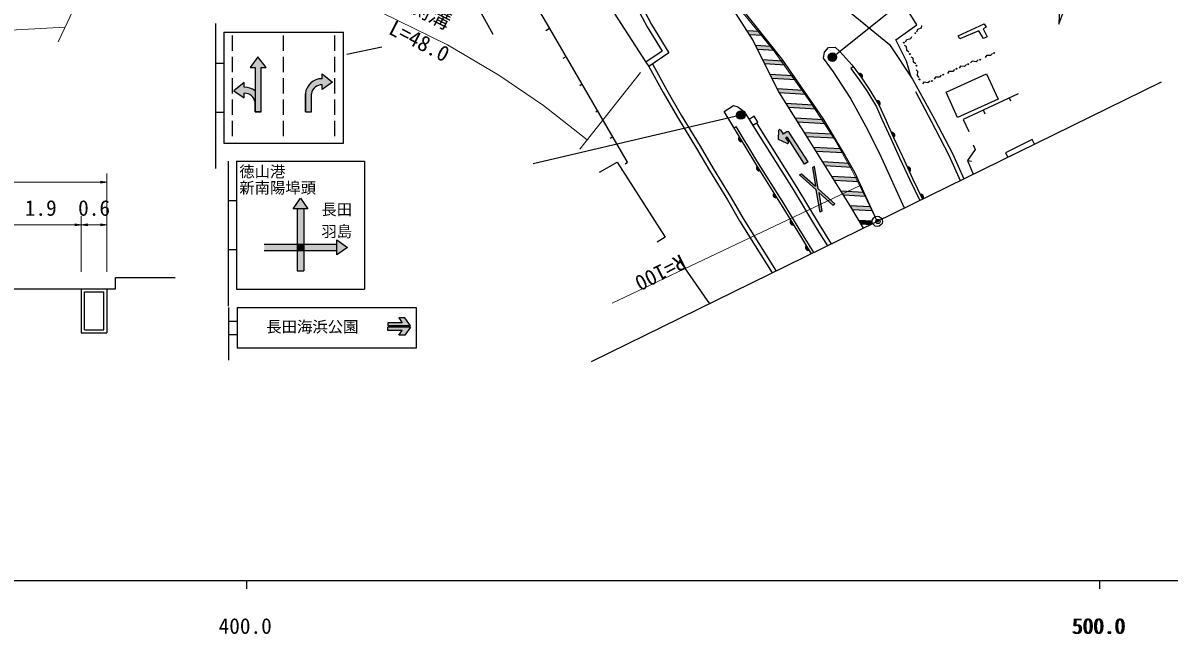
# Model space of a CAD drawing. Units: millimetres at full size, sheet at 1:1000, with parts at other scales. Extents: x 40000 to 680000, y 20000 to 380000.
# Drawn here: x 441783 to 576168, y 198715 to 270350 of the extents above; entities that cross this region are included whole.
import ezdxf
from ezdxf.enums import TextEntityAlignment as Align

# ---------------------------------------------------------------- set-up
doc = ezdxf.new("R2010")
doc.units = ezdxf.units.MM
doc.header["$LTSCALE"] = 1000
doc.header["$PDMODE"] = 32
doc.header["$PDSIZE"] = 500
doc.linetypes.add('CHAIN', pattern=[18.5, 12, -1.5, 3.5, -1.5])
for name, color, linetype, lineweight in [('M-BGD', 7, 'Continuous', 25), ('M-BMK', 2, 'CHAIN', 13), ('M-BMK-OTRS', 5, 'Continuous', 25), ('M-BMK-SRVR', 3, 'Continuous', 25), ('M-STR-HTXT', 7, 'Continuous', 13), ('M-STR-STRC', 7, 'Continuous', 25), ('M-TTL-BAND', 7, 'Continuous', 25)]:
    doc.layers.add(name, color=color, linetype=linetype, lineweight=lineweight)
doc.layers.add('M-OTRS', color=6, linetype='Continuous')
doc.styles.add('ＭＳ ゴシック', font='')
doc.styles.get('ＭＳ ゴシック').set_extended_font_data('MS Gothic')

# ---------------------------------------------------------------- blocks, each defined once
blk = doc.blocks.new('open_arrow')
at = {"color": 0, "linetype": 'Continuous', "lineweight": -2}
blk.add_lwpolyline([(7.5, 1.25), (0, 0), (7.5, -1.25)], dxfattribs=at)

msp = doc.modelspace()

# ---------------------------------------------------------------- hatches: boundary and pattern name
at = {"layer": 'M-BGD'}
for points in [[(540130, 263893, 0.84072), (539755, 264394)], [(542194, 260676, 0.84072), (541863, 261207)], [(525801, 257006, 0.84072), (526123, 256470)], [(543869, 256938, 0.84072), (543608, 257507)], [(527879, 253567, 0.84072), (528211, 253037)], [(545725, 252891, 0.84072), (545461, 253459)], [(529848, 250422, 0.84072), (530181, 249892)], [(547254, 249691, 0.84072), (546982, 250255)], [(531828, 247232, 0.84072), (532156, 246699)], [(533649, 244266, 0.84072), (533976, 243733)]]:
    msp.add_hatch(color=256, dxfattribs=at).paths.add_polyline_path(points)
at = {"layer": 'M-STR-STRC'}
for points in [[(528140, 269373), (526659, 269454), (526958, 268987), (528514, 268902)], [(529512, 267645), (527662, 267747), (527893, 267283), (529886, 267174)], [(469706, 259942), (469706, 261055), (469705, 265136), (470310, 265136), (469340, 266386), (468446, 265136), (468996, 265136), (468995, 262381), (468995, 261053), (468996, 261044), (468996, 259942)], [(537193, 266333, 0.41421), (536693, 266833, 0.41421), (536193, 266333, 1)], [(530866, 265918), (528507, 266048), (528738, 265584), (531193, 265449)], [(476870, 263102), (476870, 262551), (478099, 263402), (476870, 264386), (476870, 263809), (476836, 263810), (476803, 263809), (476769, 263809), (476735, 263808), (476702, 263806), (476668, 263803), (476634, 263800), (476601, 263797), (476567, 263793), (476534, 263788), (476501, 263782), (476468, 263777), (476434, 263770), (476401, 263763), (476369, 263755), (476336, 263747), (476303, 263738), (476271, 263729), (476239, 263719), (476207, 263709), (476175, 263697), (476143, 263686), (476112, 263674), (476080, 263661), (476049, 263648), (476019, 263634), (475988, 263620), (475958, 263605), (475928, 263589), (475898, 263574), (475869, 263557), (475839, 263540), (475810, 263523), (475782, 263505), (475754, 263486), (475726, 263468), (475698, 263448), (475671, 263428), (475644, 263408), (475617, 263387), (475591, 263366), (475566, 263344), (475540, 263322), (475515, 263299), (475490, 263276), (475466, 263253), (475442, 263229), (475419, 263205), (475396, 263180), (475374, 263155), (475352, 263129), (475330, 263103), (475309, 263077), (475288, 263051), (475268, 263024), (475248, 262996), (475229, 262969), (475210, 262941), (475192, 262912), (475174, 262884), (475156, 262855), (475140, 262825), (475123, 262796), (475108, 262766), (475092, 262736), (475078, 262706), (475063, 262675), (475050, 262644), (475037, 262613), (475024, 262582), (475012, 262550), (475001, 262519), (474990, 262487), (474979, 262455), (474969, 262422), (474960, 262390), (474952, 262357), (474943, 262325), (474936, 262292), (474929, 262259), (474923, 262226), (474917, 262192), (474912, 262159), (474907, 262126), (474903, 262092), (474899, 262059), (474898, 262045), (474899, 259942), (474900, 259942), (475609, 259942), (475609, 262044), (475610, 262052), (475613, 262073), (475617, 262094), (475621, 262115), (475625, 262136), (475630, 262157), (475635, 262178), (475640, 262198), (475646, 262219), (475652, 262239), (475659, 262260), (475666, 262280), (475673, 262300), (475680, 262320), (475688, 262340), (475697, 262360), (475705, 262379), (475714, 262399), (475723, 262418), (475733, 262437), (475743, 262456), (475753, 262475), (475764, 262494), (475775, 262512), (475786, 262530), (475798, 262548), (475809, 262566), (475822, 262584), (475834, 262601), (475847, 262618), (475860, 262635), (475873, 262652), (475887, 262668), (475901, 262684), (475915, 262700), (475930, 262716), (475944, 262732), (475959, 262747), (475975, 262762), (475990, 262776), (476006, 262791), (476022, 262805), (476039, 262819), (476055, 262832), (476072, 262846), (476089, 262859), (476106, 262871), (476124, 262884), (476141, 262896), (476159, 262907), (476177, 262919), (476196, 262930), (476214, 262941), (476233, 262951), (476251, 262961), (476270, 262971), (476290, 262981), (476309, 262990), (476329, 262999), (476348, 263007), (476368, 263015), (476388, 263023), (476408, 263030), (476428, 263037), (476448, 263044), (476469, 263051), (476489, 263057), (476510, 263062), (476531, 263068), (476552, 263072), (476572, 263077), (476593, 263081), (476615, 263085), (476636, 263088), (476657, 263092), (476678, 263094), (476699, 263097), (476721, 263099), (476742, 263100), (476763, 263101), (476785, 263102), (476806, 263103), (476827, 263103), (476849, 263103)], [(532063, 264200), (529357, 264348), (529593, 263885), (532390, 263731)], [(467735, 261551), (467735, 262102), (467755, 262103), (467777, 262103), (467798, 262103), (467819, 262102), (467841, 262102), (467862, 262100), (467884, 262099), (467905, 262097), (467926, 262094), (467947, 262092), (467969, 262089), (467990, 262085), (468011, 262081), (468032, 262077), (468053, 262073), (468073, 262068), (468094, 262063), (468115, 262057), (468135, 262051), (468156, 262045), (468176, 262038), (468196, 262031), (468216, 262023), (468236, 262016), (468256, 262008), (468276, 261999), (468295, 261990), (468315, 261981), (468334, 261972), (468353, 261962), (468372, 261952), (468390, 261941), (468409, 261931), (468427, 261919), (468445, 261908), (468463, 261896), (468481, 261884), (468498, 261872), (468515, 261859), (468532, 261846), (468549, 261833), (468566, 261820), (468582, 261806), (468598, 261792), (468614, 261777), (468630, 261763), (468645, 261748), (468660, 261732), (468675, 261717), (468689, 261701), (468704, 261685), (468718, 261669), (468731, 261653), (468745, 261636), (468758, 261619), (468771, 261602), (468783, 261585), (468795, 261567), (468807, 261549), (468819, 261531), (468830, 261513), (468841, 261495), (468852, 261476), (468862, 261457), (468872, 261438), (468881, 261419), (468891, 261400), (468900, 261381), (468908, 261361), (468917, 261341), (468924, 261321), (468932, 261301), (468939, 261281), (468946, 261261), (468953, 261241), (468959, 261220), (468965, 261199), (468970, 261179), (468975, 261158), (468980, 261137), (468984, 261116), (468988, 261095), (468992, 261074), (468995, 261053), (468995, 262381), (468969, 262402), (468942, 262422), (468915, 262442), (468888, 262462), (468860, 262481), (468832, 262500), (468803, 262518), (468774, 262535), (468745, 262552), (468716, 262569), (468686, 262585), (468656, 262600), (468626, 262615), (468596, 262630), (468565, 262644), (468534, 262657), (468503, 262670), (468471, 262682), (468440, 262694), (468408, 262705), (468376, 262716), (468344, 262726), (468311, 262736), (468279, 262745), (468246, 262753), (468213, 262761), (468180, 262768), (468147, 262775), (468114, 262781), (468081, 262786), (468048, 262791), (468014, 262796), (467981, 262799), (467947, 262802), (467913, 262805), (467880, 262807), (467846, 262808), (467812, 262809), (467779, 262810), (467745, 262809), (467735, 262809), (467735, 263386), (466506, 262402)], [(533260, 262481), (530223, 262648), (530409, 262283), (530471, 262184), (533587, 262013)], [(534457, 260763), (531250, 260939), (531542, 260473), (534783, 260294)], [(526465, 259554, 0.41421), (525965, 260054, 0.41421), (525465, 259554, 1)], [(535643, 259045), (532320, 259228), (532612, 258761), (535923, 258579)], [(530931, 257308), (530598, 257830, 0.74206), (530413, 257779), (530390, 256667), (531407, 256218, 0.74206), (531532, 256363), (531199, 256886), (531283, 256939, -0.41421), (531421, 256909), (533412, 253782), (533833, 254051), (531628, 257515, 0.41388), (531353, 257576)], [(536671, 257336), (533392, 257516), (533685, 257050), (536952, 256870)], [(537700, 255627), (534465, 255805), (534758, 255338), (537980, 255161)], [(538695, 253920), (535539, 254093), (535832, 253627), (538958, 253455)], [(534806, 250781), (535240, 248168), (535472, 248295), (535113, 250481), (536762, 249002), (536994, 249129), (535025, 250901), (534592, 253514), (534360, 253387), (534719, 251201), (533070, 252681), (532838, 252553)], [(539589, 252218), (536613, 252382), (536906, 251915), (539800, 251756)], [(540364, 250523), (537687, 250670), (537979, 250203), (540575, 250061)], [(474331, 249795), (475206, 248545), (474706, 248545), (473956, 248545), (473456, 248545)], [(541139, 248828), (538760, 248959), (538863, 248796), (539042, 248492), (541350, 248365)], [(473956, 248545), (474706, 248545), (474706, 244420), (473956, 244420)], [(541358, 247091, 0.11459), (541419, 246827), (541203, 246721), (540055, 246784), (539779, 247250)], [(478581, 244420), (478581, 244920), (479831, 244045), (478581, 243170), (478581, 243670)], [(470081, 244420), (473956, 244420), (473956, 243670), (470081, 243670)], [(473956, 244420), (474706, 244420), (474706, 243670), (473956, 243670)], [(473956, 243670), (474706, 243670), (474706, 241295), (473956, 241295)], [(474706, 244420), (478581, 244420), (478581, 243670), (474706, 243670)], [(487216, 234846), (486547, 235783), (485866, 235783), (486236, 235208), (484553, 235208), (484552, 234847)], [(484552, 234309), (484552, 234670), (487216, 234671), (486547, 233734), (485866, 233734), (486236, 234310)]]:
    msp.add_hatch(color=256, dxfattribs=at).paths.add_polyline_path(points)

# ---------------------------------------------------------------- linework, layer by layer
at = {"layer": 'M-BGD'}
for p, q in [((503078, 269459), (503538, 269736)), ((505117, 266218), (505466, 266430)), ((514815, 265743), (515151, 265247)), ((539139, 265217), (538855, 265012)), ((507062, 263028), (507352, 263195)), ((557410, 261559), (557579, 261226)), ((508951, 259927), (509166, 260082)), ((554386, 260150), (554577, 259703)), ((525166, 258063), (525429, 258207)), ((510647, 256854), (510948, 257026)), ((552535, 254240), (552986, 254164)), ((518724, 242557), (522298, 237440)), ((452636, 239194), (452636, 240505)), ((452636, 240505), (459640, 240505)), ((439129, 239194), (452636, 239194)), ((448629, 239194), (448629, 234008)), ((449004, 234383), (449004, 238819)), ((449004, 238819), (451254, 238819)), ((451254, 234383), (451254, 238819)), ((451629, 239194), (451629, 234008)), ((448629, 234008), (451629, 234008)), ((449004, 234383), (451254, 234383))]:
    msp.add_line(p, q, dxfattribs=at)
for points in [[(511600, 307740), (510918, 308353), (508784, 303391), (513048, 293596), (514674, 291491), (526055, 282063), (536314, 273625), (543401, 267834), (546080, 263758), (548673, 259052), (550763, 255032), (552095, 252068)], [(545912, 264012), (545374, 265874), (544119, 268386), (546606, 270122), (543534, 275058), (541395, 278410), (539163, 282038), (537303, 285015), (535699, 287992), (534118, 291503), (533002, 293944), (530631, 299126)], [(483166, 293500), (488830, 291315), (495662, 288008), (499277, 285834), (502692, 283563), (506800, 280241), (510433, 276513), (513801, 272065), (514961, 269886), (516719, 267033), (514815, 265743)], [(483353, 294071), (489069, 291866), (495948, 288536), (499598, 286341), (503048, 284048), (507205, 280685), (510889, 276905), (514308, 272389), (515481, 270184), (517531, 266859), (515151, 265247)], [(477856, 292827), (485627, 289956), (493827, 286059), (498074, 283659), (501253, 281584), (505178, 278380), (508442, 275076), (511097, 271509), (514815, 265743)], [(512406, 253835), (512688, 254041), (503571, 269680), (496962, 280966), (494515, 285155), (487484, 288784), (479862, 291879), (479346, 291688)], [(496926, 268975), (492004, 277908), (489503, 276540), (484179, 285857), (477251, 281962), (482545, 272704)], [(546597, 269303), (546695, 269608), (547131, 269786), (547172, 270059)], [(545141, 248654), (542465, 254575), (540882, 257756), (538766, 261602), (536809, 264637), (535669, 266224), (535768, 266922), (536225, 267456), (537001, 267516), (537556, 266988), (538968, 265446), (540130, 263893), (541010, 262577), (542194, 260676), (542825, 259219), (543869, 256938), (544897, 254678), (546081, 252123), (547254, 249691)], [(545673, 266922), (545414, 267111), (545383, 267582), (545137, 267707)], [(545278, 268149), (545439, 268426), (545903, 268508), (546001, 268765)], [(546473, 265559), (546211, 265743), (546169, 266212), (545920, 266332)], [(555449, 266758), (555235, 266521), (554764, 266537), (554615, 266305)], [(515174, 265262), (516840, 262211), (518540, 259290), (520746, 255635), (522294, 253034), (524384, 249611), (525817, 247172), (527648, 244235), (529647, 241048)], [(515590, 265544), (517276, 262457), (518970, 259545), (521175, 255892), (522722, 253292), (524813, 249868), (526245, 247431), (528072, 244500), (530098, 241269)], [(538855, 265012), (539844, 263691), (540716, 262387), (541883, 260513), (542505, 259077), (543550, 256792), (544579, 254532), (545764, 251973), (546939, 249537)], [(546875, 263963), (546661, 264201), (546726, 264668), (546511, 264840)], [(551013, 264906), (550806, 264662), (550335, 264664), (550193, 264428)], [(552400, 265462), (552177, 265232), (551707, 265264), (551550, 265038)], [(553774, 266012), (553531, 265804), (553066, 265881), (552888, 265670)], [(548133, 263513), (547885, 263311), (547421, 263399), (547239, 263193)], [(549444, 264219), (549235, 263977), (548764, 263982), (548620, 263748)], [(546417, 262299), (548277, 258839), (550358, 254836), (551691, 251870)], [(558461, 262048), (552008, 259043), (552695, 257622)], [(534239, 243302), (532549, 246061), (530733, 249010), (527591, 254029), (524011, 259984), (525103, 260668), (525616, 260522), (526341, 259952), (527767, 257720), (532079, 250810), (534719, 246465), (536113, 244222)], [(534510, 243435), (532805, 246218), (530988, 249168), (527846, 254185), (525429, 258207)], [(527784, 258622), (528190, 257987), (532505, 251072), (535145, 246727), (536564, 244444)], [(553188, 256063), (553418, 255516), (552535, 254240), (553209, 252615)], [(509391, 252873), (511466, 254010), (517085, 245252), (516157, 244670)]]:
    msp.add_lwpolyline(points, dxfattribs=at)
for points in [[(551456, 268820), (554505, 270227), (554706, 269841), (554368, 269640), (554835, 268715), (554392, 268522), (553877, 269407), (551625, 268498)], [(550046, 262253), (554751, 264402), (556125, 261407), (551368, 259258)], [(526932, 259027), (527362, 258353), (527952, 258730), (527521, 259404)], [(557252, 254600), (560394, 256142), (560129, 256681), (556987, 255138)]]:
    msp.add_lwpolyline(points, close=True, dxfattribs=at)
for centre in [(546418, 269152), (545071, 268040), (545760, 266704), (554006, 266047), (555675, 266823), (546565, 265343), (551237, 264978), (552627, 265519), (546916, 263732), (548366, 263542), (549668, 264289)]:
    msp.add_circle(centre, 50, dxfattribs=at)
for centre, start, end in [((539899, 264111), 316.7025, 116.92023), ((541982, 260913), 311.80921, 112.02694), ((526009, 256766), 130.89828, 291.11601), ((543689, 257199), 304.46794, 104.68567), ((528092, 253331), 131.94107, 292.1588), ((545543, 253152), 304.7457, 104.96343), ((530061, 250186), 131.94107, 292.1588), ((547068, 249949), 305.64431, 105.86204), ((532038, 246994), 131.52376, 291.7415), ((533859, 244028), 131.38653, 291.60426)]:
    msp.add_arc(centre, 318, start, end, dxfattribs=at)
at = {"layer": 'M-BMK'}
msp.add_lwpolyline([(436217, 305159), (446667, 305814), (451031, 305918), (455270, 305762), (460955, 305323), (467369, 304338), (473881, 302992), (479878, 301394), (484717, 299809), (491851, 296901), (500206, 292675), (504109, 290280), (507450, 288111), (511473, 285217), (514691, 282632), (518204, 279603), (521882, 276089), (526435, 271241), (529878, 267024), (534087, 261111), (536922, 256736), (539000, 253026), (540772, 249507), (541958, 247091)], dxfattribs=at)
at = {"layer": 'M-BMK-OTRS'}
msp.add_line((508464, 230648), (575290, 263455), dxfattribs=at)
at = {"layer": 'M-BMK-SRVR'}
for p, q in [((564476, 303228), (563223, 270222)), ((563223, 270222), (565232, 275522))]:
    msp.add_line(p, q, dxfattribs=at)
msp.add_circle((541958, 247091), 600, dxfattribs=at)
at = {"layer": 'M-OTRS'}
msp.add_point((542026, 247073), dxfattribs=at)
at = {"layer": 'M-STR-HTXT'}
for p, q in [((445913, 268148), (454840, 286979)), ((446723, 269857), (267773, 259870)), ((507081, 255559), (514206, 264555)), ((451629, 241194), (451629, 252694)), ((451629, 251694), (371629, 251694)), ((539886, 251266), (510856, 237520)), ((448629, 241194), (448629, 247694)), ((448629, 241194), (448629, 247694)), ((451629, 241194), (451629, 247694)), ((439129, 246694), (448629, 246694)), ((448629, 246694), (451629, 246694))]:
    msp.add_line(p, q, dxfattribs=at)
msp.add_lwpolyline([(475215, 274887), (483834, 271592), (491574, 267785), (497600, 264209), (502830, 260674), (507932, 256633)], dxfattribs=at)
at = {"layer": 'M-STR-STRC'}
for p, q in [((536693, 266333), (548096, 275471)), ((464351, 270270), (464351, 253270)), ((465351, 269270), (465351, 256270)), ((465351, 269270), (479351, 269270)), ((466351, 267070), (466351, 268870)), ((472351, 267070), (472351, 268870)), ((478351, 267070), (478351, 268870)), ((479351, 256270), (479351, 269270)), ((526659, 269454), (528140, 269373)), ((526958, 268987), (528514, 268902)), ((483854, 267528), (479763, 266668)), ((527662, 267747), (529512, 267645)), ((466351, 264570), (466351, 266370)), ((469340, 266386), (468446, 265136)), ((470310, 265136), (469340, 266386)), ((472351, 264570), (472351, 266370)), ((478351, 264570), (478351, 266370)), ((527893, 267283), (529886, 267174)), ((464351, 265645), (465351, 265645)), ((468446, 265136), (468996, 265136)), ((468996, 265136), (468995, 259942)), ((469706, 259942), (469705, 265136)), ((469705, 265136), (470310, 265136)), ((528507, 266048), (530866, 265918)), ((528738, 265584), (531193, 265449)), ((466351, 262070), (466351, 263870)), ((472351, 262070), (472351, 263870)), ((476870, 264386), (478099, 263402)), ((476870, 263809), (476870, 264386)), ((478099, 263402), (476870, 262551)), ((478351, 262070), (478351, 263870)), ((529357, 264348), (532063, 264200)), ((529593, 263885), (532390, 263731)), ((467735, 263386), (466506, 262402)), ((466506, 262402), (467735, 261551)), ((467735, 262809), (467735, 263386)), ((467735, 261551), (467735, 262102)), ((476870, 262551), (476870, 263102)), ((530223, 262648), (533260, 262481)), ((530471, 262184), (533587, 262013)), ((466351, 259570), (466351, 261370)), ((468996, 259942), (468996, 261044)), ((472351, 259570), (472351, 261370)), ((474899, 259942), (474898, 262045)), ((474898, 262045), (474899, 259942)), ((475609, 259942), (475609, 262044)), ((475609, 259942), (475609, 262044)), ((478351, 259570), (478351, 261370)), ((531250, 260939), (534457, 260763)), ((464351, 259895), (465351, 259895)), ((469706, 259942), (468995, 259942)), ((468995, 259942), (469706, 259942)), ((474899, 259942), (475609, 259942)), ((474900, 259942), (475611, 259942)), ((525965, 259554), (501617, 253816)), ((531542, 260473), (534783, 260294)), ((466351, 257070), (466351, 258870)), ((472351, 257070), (472351, 258870)), ((478351, 257070), (478351, 258870)), ((532320, 259228), (535643, 259045)), ((532612, 258761), (535923, 258579)), ((530390, 256667), (530413, 257779)), ((530598, 257830), (530931, 257308)), ((531353, 257576), (530931, 257308)), ((531283, 256939), (531199, 256886)), ((531199, 256886), (531532, 256363)), ((533412, 253782), (531421, 256909)), ((533833, 254051), (531628, 257515)), ((533392, 257516), (536671, 257336)), ((533685, 257050), (536952, 256870)), ((465351, 256270), (479351, 256270)), ((531407, 256218), (530390, 256667)), ((534465, 255805), (537700, 255627)), ((534758, 255338), (537980, 255161)), ((465831, 254160), (465831, 237160)), ((466831, 254160), (466831, 239160)), ((466831, 254160), (481831, 254160)), ((481831, 254160), (481831, 239160)), ((533833, 254051), (533412, 253782)), ((535539, 254093), (538695, 253920)), ((535832, 253627), (538958, 253455)), ((536613, 252382), (539589, 252218)), ((536906, 251915), (539800, 251756)), ((537687, 250670), (540364, 250523)), ((537979, 250203), (540575, 250061)), ((465831, 249535), (466831, 249535)), ((473456, 248545), (474331, 249795)), ((474331, 249795), (475206, 248545)), ((538760, 248959), (541139, 248828)), ((475206, 248545), (473456, 248545)), ((473956, 248545), (473956, 241295)), ((474706, 248545), (474706, 241295)), ((539042, 248492), (541350, 248365)), ((539779, 247250), (541362, 247163)), ((540055, 246784), (541203, 246721)), ((478581, 243170), (478581, 244920)), ((478581, 244920), (479831, 244045)), ((465831, 243785), (466831, 243785)), ((470081, 244420), (478581, 244420)), ((470081, 243670), (478581, 243670)), ((479831, 244045), (478581, 243170)), ((473956, 241295), (474706, 241295)), ((466831, 239160), (481831, 239160)), ((465899, 236979), (465899, 230835)), ((466899, 236979), (487899, 236979)), ((466899, 236979), (466899, 232229)), ((487899, 236979), (487899, 232229)), ((465899, 235396), (466899, 235396)), ((484552, 235208), (484552, 234847)), ((486236, 235208), (484553, 235208)), ((485866, 235783), (486236, 235208)), ((486547, 235783), (485866, 235783)), ((487216, 234846), (486547, 235783)), ((487216, 234846), (484552, 234845)), ((487216, 234671), (484552, 234670)), ((484552, 234309), (484552, 234670)), ((486236, 234310), (484553, 234309)), ((485866, 233734), (486236, 234310)), ((487216, 234671), (486547, 233734)), ((465899, 233812), (466899, 233812)), ((486547, 233734), (485866, 233734)), ((487899, 232229), (466899, 232229))]:
    msp.add_line(p, q, dxfattribs=at)
for points in [[(540343, 246299), (538863, 248796), (532990, 258157), (530409, 262283), (529155, 264744), (527356, 268363), (525409, 271413), (521809, 276839), (523800, 274702), (525710, 272434), (530750, 266085), (535576, 259156), (538207, 254784), (539303, 252843), (541937, 247081)], [(535113, 250481), (535472, 248295), (535240, 248168), (534806, 250781), (532838, 252553), (533070, 252681), (534719, 251201)], [(535113, 250481), (536762, 249002), (536994, 249129), (535025, 250901), (534592, 253514), (534360, 253387), (534719, 251201)]]:
    msp.add_lwpolyline(points, dxfattribs=at)
for centre in [(536693, 266333), (525965, 259554)]:
    msp.add_circle(centre, 500, dxfattribs=at)
for centre, radius, start, end in [((476823, 261877), 1932, 88.61072, 175.02061), ((467782, 260877), 1226, 7.82738, 92.25773), ((467782, 260877), 1932, 51.07462, 91.38928), ((476823, 261877), 1226, 87.74227, 172.17262), ((467782, 260877), 1932, 4.97939, 5.28846), ((530513, 257777), 100, 32.4775, 178.78743), ((531337, 256855), 100, 32.4775, 122.4775), ((531460, 257407), 200, 32.4775, 122.41315), ((531447, 256309), 100, 246.16757, 32.4775)]:
    msp.add_arc(centre, radius, start, end, dxfattribs=at)
at = {"layer": 'M-TTL-BAND'}
for p, q in [((40000, 205000), (579000, 205000)), ((468000, 205000), (468000, 204000)), ((568000, 205000), (568000, 204000))]:
    msp.add_line(p, q, dxfattribs=at)

# ---------------------------------------------------------------- block references
at = {"layer": 'M-STR-HTXT', "xscale": 100, "yscale": 100, "rotation": 180}
for p in [(451629, 251694), (448629, 246694), (451629, 246694)]:
    msp.add_blockref('open_arrow', p, dxfattribs=at)
at = {"layer": 'M-STR-HTXT', "xscale": 100, "yscale": 100}
msp.add_blockref('open_arrow', (448629, 246694), dxfattribs=at)

# ---------------------------------------------------------------- texts
at = {"layer": 'M-STR-HTXT', "style": 'ＭＳ ゴシック'}
for s, rotation, p in [('側溝', 333.208, (486712, 271291)), ('L=48.0', 332.765, (484277, 268634)), ('R=100', 207.058, (518629, 243788))]:
    msp.add_text(s, height=1833, rotation=rotation, dxfattribs=at).set_placement(p, align=Align.BOTTOM_LEFT)
for s, p in [('1.9', (442004, 247194)), ('0.6', (448254, 247194))]:
    msp.add_text(s, height=1833, dxfattribs=at).set_placement(p, align=Align.BOTTOM_LEFT)
at = {"layer": 'M-STR-STRC', "style": 'ＭＳ ゴシック'}
for s, p in [('徳山港', (469857, 252920)), ('新南陽埠頭', (471653, 251028)), ('長田', (478575, 248486)), ('羽島', (478581, 245920)), ('長田海浜公園', (475722, 234738))]:
    msp.add_text(s, height=1320, dxfattribs=at).set_placement(p, align=Align.MIDDLE_CENTER)
at = {"layer": 'M-TTL-BAND', "style": 'ＭＳ ゴシック'}
for s, p in [('400.0', (467844, 198195)), ('500.0', (567844, 198195)), ('500.0', (568000, 198195))]:
    msp.add_text(s, height=1833, dxfattribs=at).set_placement(p, align=Align.BOTTOM_CENTER)

doc.saveas('drawing.dxf')
